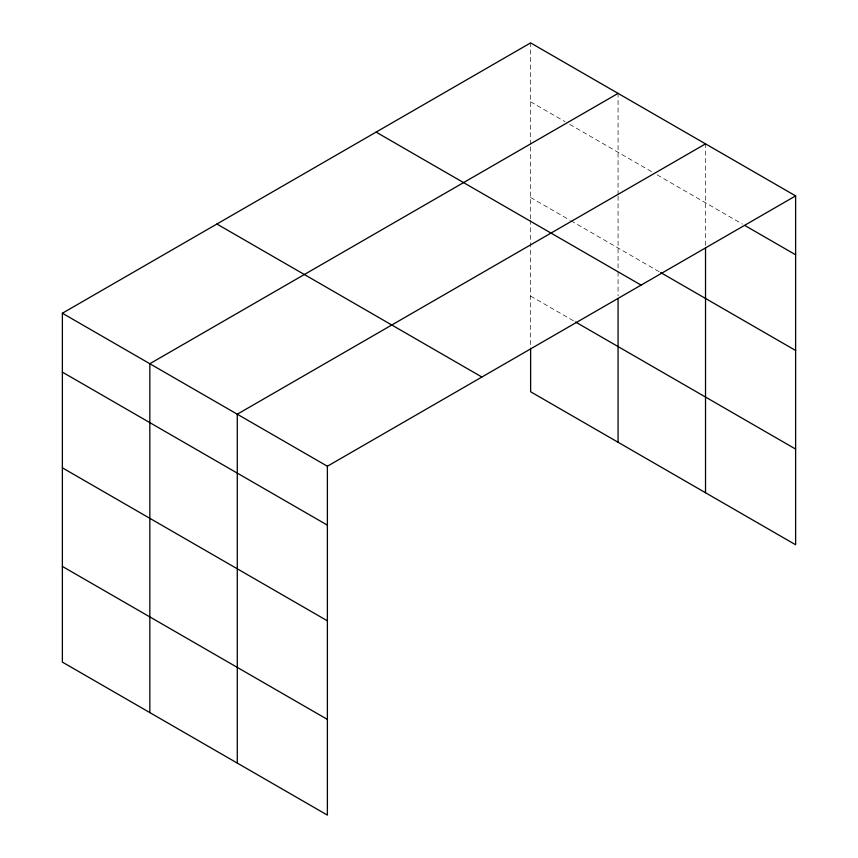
<?xml version="1.0" encoding="UTF-8"?>
<svg xmlns="http://www.w3.org/2000/svg" width="858" height="858" viewBox="0 0 858 858"><rect width="100%" height="100%" fill="white"/><g stroke="black" fill="none" stroke-linecap="round" stroke-linejoin="round"><path stroke-width="0.64" stroke-dasharray="4.29 3.22" d="M530.619 218.811L530.619 145.656M530.619 144.326L530.619 42.9M618.071 196.15L618.071 270.624M618.071 194.82L618.071 93.393M705.523 245.302L705.523 143.876M530.619 101.802L565.143 121.729M569.744 124.389L652.595 172.222M657.196 174.882L742.481 224.12M530.619 197.49L569.744 220.077M570.892 220.742L659.491 271.9M530.619 296.074L574.345 321.321M618.071 271.965L618.071 295.946M530.619 220.141L530.619 347.908"/><path stroke-width="1.29" d="M705.523 247.962L705.523 492.749M530.619 349.238L530.619 391.763L795.623 544.766L795.623 195.892L530.619 42.9L62.377 313.234L62.377 662.108L327.381 815.1L327.381 466.237L62.377 313.234M618.071 93.393L149.828 363.728L149.828 712.59M705.523 143.876L237.28 414.21L237.28 763.084M327.381 466.237L795.623 195.892M744.798 225.45L795.623 254.794M660.649 272.554L795.623 350.482M376.104 132.111L641.098 285.103M575.493 321.986L795.623 449.077M216.902 224.024L481.896 377.027M62.377 372.136L327.381 525.139M62.377 467.825L327.381 620.827M62.377 566.419L327.381 719.412M618.071 298.605L618.071 442.256"/></g></svg>
